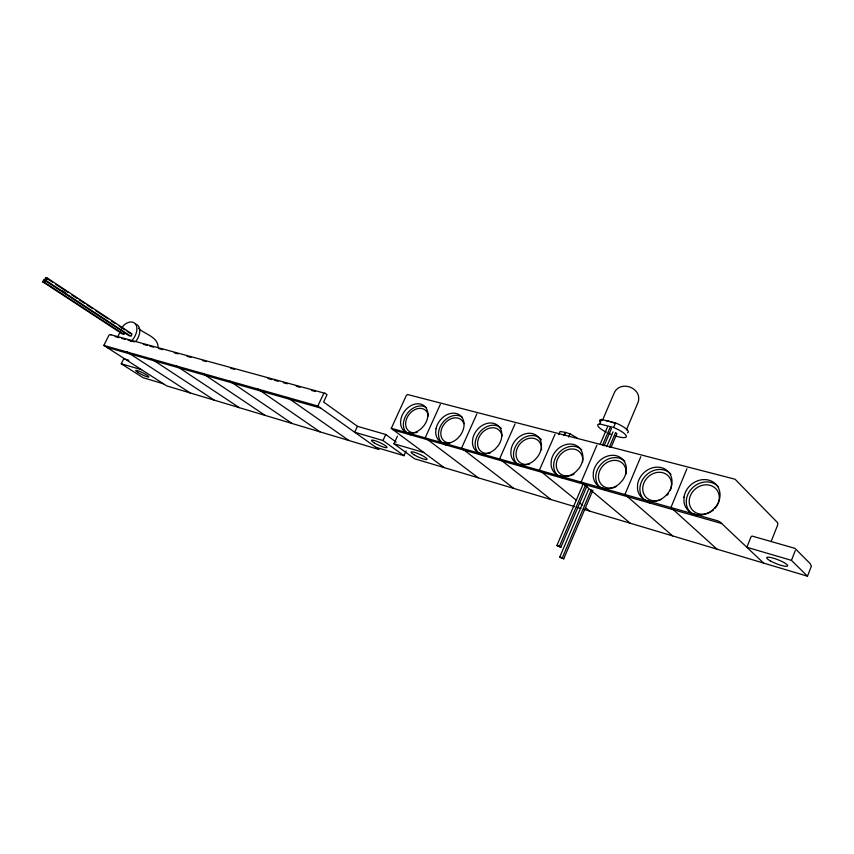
<?xml version="1.0" encoding="UTF-8"?>
<svg xmlns="http://www.w3.org/2000/svg" width="854" height="854" viewBox="0 0 854 854"><rect width="100%" height="100%" fill="white"/><g stroke="black" fill="none" stroke-linecap="round" stroke-linejoin="round"><path stroke-width="1.28" d="M444.155 467.608L391.26 428.398L406.237 395.658L407.497 394.495L735.027 479.211L777.684 522.755L777.738 524.836L771.098 541.617M607.546 426.776L600.116 444.336M583.453 509.251L807.478 576.204L811.172 566.693M807.478 576.204L791.444 560.352L795.255 550.627M750.623 537.785L746.834 547.275L791.444 560.352M686.936 468.729L670.934 507.532L717.018 549.165M640.799 456.687L624.936 494.477L672.61 535.896M626.398 429.893L637.596 403.462C644.311 388.282 619.47 378.6 613.77 393.972L602.518 420.264M586.901 486.172L560.832 547.393L559.434 546.346L585.951 484.058M602.593 444.987L610.119 427.416L611.411 428.633L604.12 445.767M606.383 432.199A15.468 3.64 22.6 0 1 598.355 424.278L599.657 423.936L613.62 427.416L615.531 422.922L618.488 424.214A15.457 3.694 22.5 0 1 627.541 432.786M592.9 490.143L563.725 558.826L561.195 557.993L559.808 556.968L588.502 489.523M606.767 446.599L613.023 431.878M563.725 558.826L562.338 557.801L591.288 489.694M609.382 447.122L615.585 432.519L616.866 433.725L611.133 447.208M599.657 423.936L601.568 419.485L615.531 422.922M596.882 445.222L581.158 482.04L630.22 523.224M560.832 547.393L556.883 545.525L582.93 484.57M568.625 437.067L570.002 433.864L565.295 432.391L560.117 431.441L558.751 434.622M555.004 434.291L539.429 470.191L576.535 500.401M563.918 435.572L565.295 432.391M564.761 434.611L565.69 432.487M515.037 423.862L499.611 458.886L550.947 499.537M476.852 413.902L461.576 448.083L513.841 488.435M440.333 404.369L425.217 437.76L478.272 477.813M375.845 447.282L403.953 455.694L406.109 450.944M574.699 506.635L414.617 458.779L393.94 443.76L397.441 436.095M403.953 455.694L382.987 440.536L385.752 434.505L357.442 426.317L323.591 401.999L327.029 394.687L325.406 393.502A2.21 1.494 -74.6 0 0 323.228 394.548L317.827 406.013L379.027 449.546L166.776 385.923L103.804 345.411L108.757 335.654A1.889 1.505 -74.5 0 1 110.892 334.821M357.442 426.317L354.688 432.241L382.987 440.536M124.086 333.733L124.577 332.75M131.228 335.675L131.719 334.683M117.564 337.213L120.19 331.982M121.759 328.843L123.328 325.716L125.239 324.05A13.173 8.145 -56 0 1 136.469 325.908A13.173 8.145 -56 0 1 131.025 341.525M163.477 383.798L143.12 377.714L121.257 363.772L123.766 358.787L128.869 360.26M42.7 281.82L43.96 279.386L45.572 279.781L44.312 282.215L42.7 281.82L122.4 334.01M129.274 335.878L44.579 280.251L45.849 277.796L47.482 278.19L132.071 333.989M44.579 280.251L46.212 280.646L47.482 278.19M391.271 428.281L716.826 520.566A2.872 0.587 21.8 0 1 720.338 522.242L763.583 563.085M601.568 419.485L600.298 419.741A15.457 3.694 22.5 0 0 599.935 421.652M110.529 334.661L325.054 393.331M115.13 336.615L118.973 337.672M121.546 338.376L125.399 339.433M127.972 340.138L134.388 341.899M143.376 344.354L147.23 345.411M149.802 346.116L153.656 347.172M158.791 348.581L162.644 349.638M174.205 352.809L178.059 353.866M187.047 356.321L190.901 357.378M202.451 360.548L206.305 361.605M230.708 368.287L234.562 369.344M267.953 378.493L271.807 379.55M274.38 380.254L278.233 381.311M283.368 382.72L287.222 383.777M296.21 386.243L300.064 387.289M311.625 390.459L315.478 391.516M103.804 345.411L317.827 406.013M106.771 347.322L320.73 408.084M393.246 429.968L721.673 523.502M121.257 363.772L141.625 369.739M393.94 443.76L423.691 452.481M577.208 507.383L580.955 508.504M556.883 545.525L559.434 546.346M559.808 556.968L562.338 557.801M613.62 427.416L616.535 428.804A15.468 3.64 22.6 0 1 626.366 436.586A15.468 3.64 22.6 0 1 614.88 435.743M570.002 433.864L576.898 437.76M127.193 352.04L190.122 392.915M44.312 282.215L124.011 334.448M62.161 290.68L65.47 292.869M46.212 280.646L130.908 336.316M151.436 358.904L214.29 400.163M45.849 277.796L52.532 282.194M55.873 284.393L68.106 292.463M71.448 294.662L77.009 298.334M79.241 299.797L84.802 303.469M87.033 304.931L92.595 308.604M95.936 310.803L108.18 318.873M111.511 321.072L114.852 323.271M119.304 326.207L124.865 329.879M127.097 331.341L130.438 333.551M176.586 366.024L239.312 407.668M138.401 328.288C144.529 334.181 157.435 336.551 158.129 346.703M202.686 373.411L265.242 415.439M229.801 381.087L292.111 423.499M257.983 389.072L319.994 431.857M287.296 397.377L348.944 440.536M385.752 434.505L396.203 442.126M407.668 432.775A16.055 12.084 -52.5 0 0 421.374 428.494L424.182 425.345A16.055 12.084 -52.5 0 0 420.808 404.123A16.055 12.084 -52.5 0 0 400.953 418.919L400.558 422.687A16.055 12.084 -52.5 0 0 407.668 432.775L410.443 434.867M443.194 442.863L445.98 444.987M480.428 453.431A16.792 13.194 -50.8 0 0 495.171 449.076L498.117 445.788A16.792 13.194 -50.8 0 0 493.836 423.413A16.792 13.194 -50.8 0 0 472.742 438.775L472.433 442.735A16.792 13.194 -50.8 0 0 480.428 453.431L483.118 455.566M519.339 464.491A17.187 13.803 -49.6 0 0 534.657 460.092L537.678 456.73A17.187 13.803 -49.6 0 0 532.885 433.715A17.187 13.803 -49.6 0 0 511.108 449.385L510.841 453.453A17.187 13.803 -49.6 0 0 519.339 464.491L521.975 466.636M579.578 502.867L582.609 505.344M585.652 507.82L589.708 511.119M560.107 476.062A17.614 14.454 -48.1 0 0 576.012 471.632L579.129 468.195A17.614 14.454 -48.1 0 0 573.781 444.507A17.614 14.454 -48.1 0 0 551.289 460.487L551.065 464.672A17.614 14.454 -48.1 0 0 560.107 476.062L562.679 478.219M602.785 488.178L605.347 490.377M647.716 500.946A18.542 15.874 -43.5 0 0 664.978 496.441L668.266 492.833A18.542 15.874 -43.5 0 0 661.658 467.714A18.542 15.874 -43.5 0 0 637.586 484.357L637.479 488.776A18.542 15.874 -43.5 0 0 647.716 500.946L650.14 503.134M694.814 514.322L697.216 516.542M811.3 566.01L810.307 563.779L794.989 548.364L752.257 536.109A2.669 1.185 -74.3 0 0 750.912 537.187M615.947 486.791A15.009 12.607 -46 0 1 598.569 478.336A15.009 12.607 -46 0 1 612.499 460.509A15.009 12.607 -46 0 1 625.907 474.034M414.307 432.797A13.344 10.067 -52.5 0 1 405.714 422.388A13.344 10.067 -52.5 0 1 417.03 408.788A13.344 10.067 -52.5 0 1 428.324 415.941M417.275 432.284A13.344 10.067 -52.5 0 1 415.29 432.722M600.629 487.933A18.009 15.126 -46 0 1 600.97 464.245A18.009 15.126 -46 0 1 624.797 461.277M518.666 465.099A17.133 13.792 -49.5 0 1 518.666 441.934A17.133 13.792 -49.5 0 1 541.404 439.81M529.587 463.957A14.283 11.486 -49.5 0 1 516.029 454.189A14.283 11.486 -49.5 0 1 529.352 438.294A14.283 11.486 -49.5 0 1 541.447 449.812M692.252 514.119A19.012 16.621 -39.9 0 1 691.996 488.339A19.012 16.621 -39.9 0 1 718.577 486.961M709.952 512.283A15.842 13.845 -39.9 0 1 689.338 503.284A15.842 13.845 -39.9 0 1 706.269 484.816A15.842 13.845 -39.9 0 1 718.182 503.305M717.776 504.234A15.842 13.845 -39.9 0 1 714.894 508.493M713.389 509.945A15.842 13.845 -39.9 0 1 710.859 511.781M570.579 475.518A14.635 12.031 -48 0 1 556.274 465.014A14.635 12.031 -48 0 1 570.718 449.033A14.635 12.031 -48 0 1 582.588 462.227M573.984 474.119A14.635 12.031 -48 0 1 571.732 475.155M407.571 433.501A16.012 12.073 -52.5 0 1 407.123 413.699A16.012 12.073 -52.5 0 1 426.359 407.582M661.177 499.505A15.404 13.205 -43.4 0 1 642.742 489.491A15.404 13.205 -43.4 0 1 659.672 472.273A15.404 13.205 -43.4 0 1 670.358 490.164M668.415 493.644A15.404 13.205 -43.4 0 1 667.134 495.213M490.452 452.919A13.952 10.985 -50.7 0 1 477.621 444.571A13.952 10.985 -50.7 0 1 488.424 428.505A13.952 10.985 -50.7 0 1 501.96 435.828M479.959 454.093A16.738 13.184 -50.7 0 1 479.799 432.092A16.738 13.184 -50.7 0 1 501.362 428.473M449.973 442.884A13.643 10.504 -51.7 0 1 443.941 424.427A13.643 10.504 -51.7 0 1 463.882 423.712M442.105 442.884A16.365 12.607 -51.7 0 1 442.65 422.687A16.365 12.607 -51.7 0 1 462.163 417.083M644.631 500.145A18.489 15.852 -43.4 0 1 645.998 475.336A18.489 15.852 -43.4 0 1 670.977 474.301M556.434 474.077A17.56 14.433 -48 0 1 559.925 451.734A17.56 14.433 -48 0 1 581.702 449.823M135.583 324.114A13.141 8.145 -56 0 1 136.181 340.853M611.186 434.366A15.468 3.64 22.6 0 1 608.731 433.32M605.934 420.691A12.885 3.074 22.5 0 1 614.624 423.2M684.001 497.188L683.969 501.736A19.076 16.642 -40 0 0 694.889 514.343A19.076 16.642 -40 0 0 712.887 509.806L716.271 506.112A19.076 16.642 -40 0 0 708.959 480.194A19.076 16.642 -40 0 0 684.001 497.188M593.391 472.134L593.231 476.425A18.062 15.137 -46.1 0 0 602.849 488.2A18.062 15.137 -46.1 0 0 619.406 483.727L622.598 480.215A18.062 15.137 -46.1 0 0 616.663 455.833A18.062 15.137 -46.1 0 0 593.391 472.134M436.052 428.633L435.7 432.487A16.407 12.618 -51.7 0 0 443.247 442.874A16.407 12.618 -51.7 0 0 457.456 438.561L460.327 435.337A16.407 12.618 -51.7 0 0 456.516 413.56A16.407 12.618 -51.7 0 0 436.052 428.633M413.859 454.648A8.775 1.494 24.4 0 0 426.957 459.441A8.775 1.494 24.4 0 0 416.41 452.972A8.775 1.494 24.4 0 0 413.859 454.648M770.468 560.961A11.23 2.135 21.5 0 0 787.537 566.042A11.23 2.135 21.5 0 0 773.639 558.249A11.23 2.135 21.5 0 0 770.468 560.961M137.718 372.355A7.334 1.025 26.1 0 0 148.681 377.041A7.334 1.025 26.1 0 0 140.398 371.725A7.334 1.025 26.1 0 0 137.718 372.355M374.34 442.927A8.551 1.43 24.7 0 0 386.937 447.549A8.551 1.43 24.7 0 0 376.422 441.176A8.551 1.43 24.7 0 0 374.34 442.927"/></g></svg>
